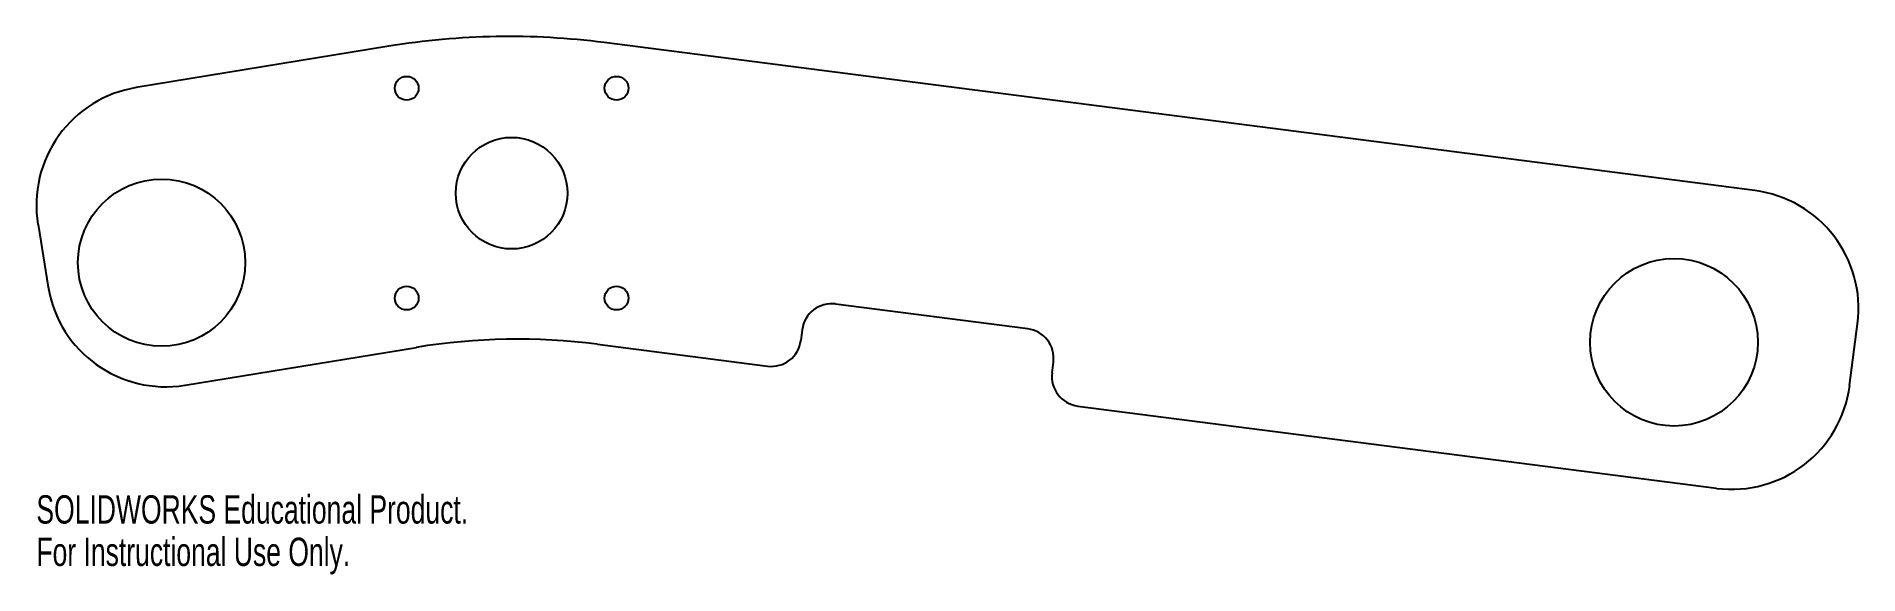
# Model space of a CAD drawing. Header units: inches. Extents: x -16.8 to -4.6, y -5.7 to -2.1.
import ezdxf

# ---------------------------------------------------------------- set-up
doc = ezdxf.new("R2010")
doc.units = ezdxf.units.IN
doc.header["$MEASUREMENT"] = 0
doc.styles.add('SLDTEXTSTYLE0', font='TXT', dxfattribs={"width": 0.7})

msp = doc.modelspace()

# ---------------------------------------------------------------- linework, layer by layer
at = {"color": 7, "linetype": 'Continuous', "lineweight": 25}
for p, q in [((-14.467, -2.17), (-16.163, -2.448)), ((-5.289, -3.14), (-13.02, -2.145)), ((-16.823, -3.367), (-16.754, -3.788)), ((-10.173, -4.068), (-11.465, -3.902)), ((-4.651, -4.449), (-4.598, -4.036)), ((-11.689, -4.075), (-11.698, -4.146)), ((-15.835, -4.448), (-14.281, -4.193)), ((-13.065, -4.172), (-11.922, -4.319)), ((-10.01, -4.364), (-10.001, -4.292)), ((-9.837, -4.588), (-5.546, -5.14))]:
    msp.add_line(p, q, dxfattribs=at)
for centre, radius in [((-14.346, -2.452), 0.08), ((-12.936, -2.452), 0.08), ((-13.641, -3.157), 0.375), ((-15.993, -3.624), 0.562), ((-5.831, -4.159), 0.563), ((-14.346, -3.862), 0.08), ((-12.936, -3.862), 0.08)]:
    msp.add_circle(centre, radius, dxfattribs=at)
for centre, radius, start, end in [((-13.658, -7.104), 5, 82.6638, 99.3146), ((-16.034, -3.237), 0.8, 99.3146, 189.3146), ((-5.391, -3.933), 0.8, 352.6638, 82.6638), ((-15.965, -3.658), 0.8, 189.3146, 279.3146), ((-11.49, -4.1), 0.2, 82.6638, 172.6638), ((-13.602, -8.338), 4.2, 82.6638, 99.3146), ((-11.896, -4.121), 0.2, 262.6638, 352.6638), ((-10.199, -4.267), 0.2, 352.6638, 82.6638), ((-9.811, -4.389), 0.2, 172.6638, 262.6638), ((-5.444, -4.347), 0.8, 262.6638, 352.6638)]:
    msp.add_arc(centre, radius, start, end, dxfattribs=at)

# ---------------------------------------------------------------- texts
at = {"color": 7, "linetype": 'Continuous', "char_height": 0.1903, "attachment_point": 1, "style": 'SLDTEXTSTYLE0'}
for s, insert in [('SOLIDWORKS Educational Product.', (-16.834, -5.187)), ('For Instructional Use Only.', (-16.834, -5.472))]:
    msp.add_mtext(s, dxfattribs=dict(at, insert=insert))

doc.saveas('drawing.dxf')
